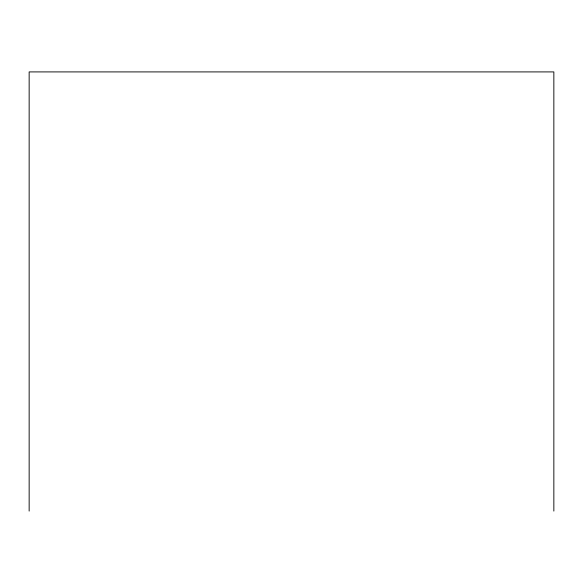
<?xml version="1.0" encoding="UTF-8"?>
<svg xmlns="http://www.w3.org/2000/svg" width="583" height="583" viewBox="0 0 583 583"><rect width="100%" height="100%" fill="white"/><g stroke="black" fill="none" stroke-linecap="round" stroke-linejoin="round"><path stroke-width="0.87" d="M553.85 511.087L553.85 71.913L29.15 71.913L29.15 511.087"/></g></svg>
